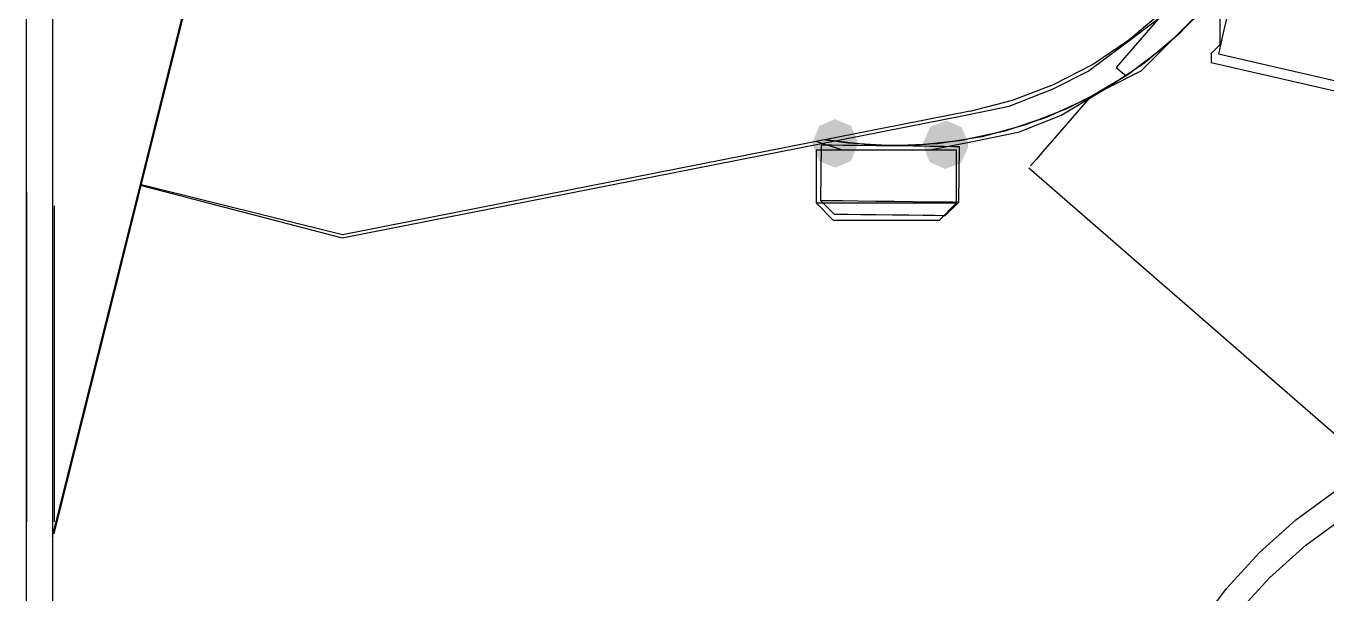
# Model space of a CAD drawing. Extents: x 3 to 592, y 5 to 207.
# Drawn here: x 97.26 to 102.49, y 59.11 to 61.39 of the extents above; entities that cross this region are included whole.
import ezdxf

# ---------------------------------------------------------------- set-up
doc = ezdxf.new("R2010")
doc.units = 0
doc.layers.get('0').update_dxf_attribs({"linetype": 'CONTINUOUS'})

msp = doc.modelspace()

# ---------------------------------------------------------------- hatches: boundary and pattern name
h = msp.add_hatch(color=7)
h.dxf.hatch_style = 2
h.paths.add_polyline_path([(100.422534, 60.923946), (100.448959, 60.987479), (100.512492, 61.013904), (100.576025, 60.987479), (100.60245, 60.923946), (100.60245, 60.909129), (100.576025, 60.845596), (100.512492, 60.819171), (100.448959, 60.845596), (100.422534, 60.909129)])
h = msp.add_hatch(color=7)
h.dxf.hatch_style = 2
h.paths.add_polyline_path([(100.422534, 60.923946), (100.448959, 60.987479), (100.512492, 61.013904), (100.576025, 60.987479), (100.60245, 60.923946), (100.60245, 60.909129), (100.576025, 60.845596), (100.512492, 60.819171), (100.448959, 60.845596), (100.422534, 60.909129)])
h = msp.add_hatch(color=7)
h.dxf.hatch_style = 2
h.paths.add_polyline_path([(100.422534, 60.923946), (100.448959, 60.987479), (100.512492, 61.013904), (100.576025, 60.987479), (100.60245, 60.923946), (100.60245, 60.909129), (100.576025, 60.845596), (100.512492, 60.819171), (100.448959, 60.845596), (100.422534, 60.909129)])
h = msp.add_hatch(color=7)
h.dxf.hatch_style = 2
h.paths.add_polyline_path([(100.422534, 60.923946), (100.448959, 60.987479), (100.512492, 61.013904), (100.576025, 60.987479), (100.60245, 60.923946), (100.60245, 60.909129), (100.576025, 60.845596), (100.512492, 60.819171), (100.448959, 60.845596), (100.422534, 60.909129)])
h = msp.add_hatch(color=7)
h.dxf.hatch_style = 2
h.paths.add_polyline_path([(100.422534, 60.923946), (100.448959, 60.987479), (100.512492, 61.013904), (100.576025, 60.987479), (100.60245, 60.923946), (100.60245, 60.909129), (100.576025, 60.845596), (100.512492, 60.819171), (100.448959, 60.845596), (100.422534, 60.909129)])
h = msp.add_hatch(color=7)
h.dxf.hatch_style = 2
h.paths.add_polyline_path([(100.422534, 60.923946), (100.448959, 60.987479), (100.512492, 61.013904), (100.576025, 60.987479), (100.60245, 60.923946), (100.60245, 60.909129), (100.576025, 60.845596), (100.512492, 60.819171), (100.448959, 60.845596), (100.422534, 60.909129)])
h = msp.add_hatch(color=7)
h.dxf.hatch_style = 2
h.paths.add_polyline_path([(100.422534, 60.923946), (100.448959, 60.987479), (100.512492, 61.013904), (100.576025, 60.987479), (100.60245, 60.923946), (100.60245, 60.909129), (100.576025, 60.845596), (100.512492, 60.819171), (100.448959, 60.845596), (100.422534, 60.909129)])
h = msp.add_hatch(color=7)
h.dxf.hatch_style = 2
h.paths.add_polyline_path([(100.422534, 60.923946), (100.448959, 60.987479), (100.512492, 61.013904), (100.576025, 60.987479), (100.60245, 60.923946), (100.60245, 60.909129), (100.576025, 60.845596), (100.512492, 60.819171), (100.448959, 60.845596), (100.422534, 60.909129)])
h = msp.add_hatch(color=7)
h.dxf.hatch_style = 2
h.paths.add_polyline_path([(101.046678, 60.901555), (101.018748, 60.838669), (100.954604, 60.813764), (100.891718, 60.841694), (100.866812, 60.905838), (100.867165, 60.920655), (100.895095, 60.983541), (100.959239, 61.008446), (101.022125, 60.980516), (101.047031, 60.916372)])
h = msp.add_hatch(color=7)
h.dxf.hatch_style = 2
h.paths.add_polyline_path([(101.046678, 60.901555), (101.018748, 60.838669), (100.954604, 60.813764), (100.891718, 60.841694), (100.866812, 60.905838), (100.867165, 60.920655), (100.895095, 60.983541), (100.959239, 61.008446), (101.022125, 60.980516), (101.047031, 60.916372)])
h = msp.add_hatch(color=7)
h.dxf.hatch_style = 2
h.paths.add_polyline_path([(101.046678, 60.901555), (101.018748, 60.838669), (100.954604, 60.813764), (100.891718, 60.841694), (100.866812, 60.905838), (100.867165, 60.920655), (100.895095, 60.983541), (100.959239, 61.008446), (101.022125, 60.980516), (101.047031, 60.916372)])
h = msp.add_hatch(color=7)
h.dxf.hatch_style = 2
h.paths.add_polyline_path([(101.046678, 60.901555), (101.018748, 60.838669), (100.954604, 60.813764), (100.891718, 60.841694), (100.866812, 60.905838), (100.867165, 60.920655), (100.895095, 60.983541), (100.959239, 61.008446), (101.022125, 60.980516), (101.047031, 60.916372)])
h = msp.add_hatch(color=7)
h.dxf.hatch_style = 2
h.paths.add_polyline_path([(101.046678, 60.901555), (101.018748, 60.838669), (100.954604, 60.813764), (100.891718, 60.841694), (100.866812, 60.905838), (100.867165, 60.920655), (100.895095, 60.983541), (100.959239, 61.008446), (101.022125, 60.980516), (101.047031, 60.916372)])
h = msp.add_hatch(color=7)
h.dxf.hatch_style = 2
h.paths.add_polyline_path([(101.046678, 60.901555), (101.018748, 60.838669), (100.954604, 60.813764), (100.891718, 60.841694), (100.866812, 60.905838), (100.867165, 60.920655), (100.895095, 60.983541), (100.959239, 61.008446), (101.022125, 60.980516), (101.047031, 60.916372)])
h = msp.add_hatch(color=7)
h.dxf.hatch_style = 2
h.paths.add_polyline_path([(101.046678, 60.901555), (101.018748, 60.838669), (100.954604, 60.813764), (100.891718, 60.841694), (100.866812, 60.905838), (100.867165, 60.920655), (100.895095, 60.983541), (100.959239, 61.008446), (101.022125, 60.980516), (101.047031, 60.916372)])
h = msp.add_hatch(color=7)
h.dxf.hatch_style = 2
h.paths.add_polyline_path([(101.046678, 60.901555), (101.018748, 60.838669), (100.954604, 60.813764), (100.891718, 60.841694), (100.866812, 60.905838), (100.867165, 60.920655), (100.895095, 60.983541), (100.959239, 61.008446), (101.022125, 60.980516), (101.047031, 60.916372)])

# ---------------------------------------------------------------- linework, layer by layer
at = {"color": 7}
for points in [[(101.035556, 61.030556), (101.211944, 61.065833), (101.388333, 61.136389), (101.529444, 61.206944), (101.670556, 61.312778), (101.811667, 61.418611), (101.9175, 61.559722), (102.023333, 61.700833), (102.129167, 61.841944), (102.199722, 62.018333), (102.235, 62.194722), (102.270278, 62.335833), (102.305556, 62.512222), (102.270278, 62.688611), (102.270278, 62.865), (102.199722, 63.041389), (102.164444, 63.217778), (102.058611, 63.358889), (101.952778, 63.5), (101.846944, 63.641111), (101.705833, 63.746944)], [(101.055099, 61.046642), (101.225491, 61.090387), (101.390238, 61.153181), (101.546519, 61.233967), (101.692569, 61.332039), (101.826977, 61.445634), (101.947274, 61.574045), (102.052402, 61.715156), (102.141302, 61.867203), (102.211858, 62.028423), (102.264069, 62.196698), (102.296877, 62.369559), (102.30993, 62.545242), (102.303227, 62.720926), (102.276769, 62.894845), (102.230555, 63.064884), (102.165644, 63.228573), (102.082388, 63.383442), (101.982199, 63.528434), (101.866488, 63.661078), (101.736666, 63.779612)], [(101.055099, 61.046642), (101.225491, 61.090387), (101.390238, 61.153181), (101.546519, 61.233967), (101.692569, 61.332039), (101.826977, 61.445634), (101.947274, 61.574045), (102.052402, 61.715156), (102.141302, 61.867203), (102.211858, 62.028423), (102.264069, 62.196698), (102.296877, 62.369559), (102.30993, 62.545242), (102.303227, 62.720926), (102.276769, 62.894845), (102.230555, 63.064884), (102.165644, 63.228573), (102.082388, 63.383442), (101.982199, 63.528434), (101.866488, 63.661078), (101.736666, 63.779612)], [(101.055099, 61.046642), (101.225491, 61.090387), (101.390238, 61.153181), (101.546519, 61.233967), (101.692569, 61.332039), (101.826977, 61.445634), (101.947274, 61.574045), (102.052402, 61.715156), (102.141302, 61.867203), (102.211858, 62.028423), (102.264069, 62.196698), (102.296877, 62.369559), (102.30993, 62.545242), (102.303227, 62.720926), (102.276769, 62.894845), (102.230555, 63.064884), (102.165644, 63.228573), (102.082388, 63.383442), (101.982199, 63.528434), (101.866488, 63.661078), (101.736666, 63.779612)], [(101.055099, 61.046642), (101.225491, 61.090387), (101.390238, 61.153181), (101.546519, 61.233967), (101.692569, 61.332039), (101.826977, 61.445634), (101.947274, 61.574045), (102.052402, 61.715156), (102.141302, 61.867203), (102.211858, 62.028423), (102.264069, 62.196698), (102.296877, 62.369559), (102.30993, 62.545242), (102.303227, 62.720926), (102.276769, 62.894845), (102.230555, 63.064884), (102.165644, 63.228573), (102.082388, 63.383442), (101.982199, 63.528434), (101.866488, 63.661078), (101.736666, 63.779612)], [(101.055099, 61.046642), (101.225491, 61.090387), (101.390238, 61.153181), (101.546519, 61.233967), (101.692569, 61.332039), (101.826977, 61.445634), (101.947274, 61.574045), (102.052402, 61.715156), (102.141302, 61.867203), (102.211858, 62.028423), (102.264069, 62.196698), (102.296877, 62.369559), (102.30993, 62.545242), (102.303227, 62.720926), (102.276769, 62.894845), (102.230555, 63.064884), (102.165644, 63.228573), (102.082388, 63.383442), (101.982199, 63.528434), (101.866488, 63.661078), (101.736666, 63.779612)], [(101.055099, 61.046642), (101.225491, 61.090387), (101.390238, 61.153181), (101.546519, 61.233967), (101.692569, 61.332039), (101.826977, 61.445634), (101.947274, 61.574045), (102.052402, 61.715156), (102.141302, 61.867203), (102.211858, 62.028423), (102.264069, 62.196698), (102.296877, 62.369559), (102.30993, 62.545242), (102.303227, 62.720926), (102.276769, 62.894845), (102.230555, 63.064884), (102.165644, 63.228573), (102.082388, 63.383442), (101.982199, 63.528434), (101.866488, 63.661078), (101.736666, 63.779612)], [(101.055099, 61.046642), (101.225491, 61.090387), (101.390238, 61.153181), (101.546519, 61.233967), (101.692569, 61.332039), (101.826977, 61.445634), (101.947274, 61.574045), (102.052402, 61.715156), (102.141302, 61.867203), (102.211858, 62.028423), (102.264069, 62.196698), (102.296877, 62.369559), (102.30993, 62.545242), (102.303227, 62.720926), (102.276769, 62.894845), (102.230555, 63.064884), (102.165644, 63.228573), (102.082388, 63.383442), (101.982199, 63.528434), (101.866488, 63.661078), (101.736666, 63.779612)], [(101.055099, 61.046642), (101.225491, 61.090387), (101.390238, 61.153181), (101.546519, 61.233967), (101.692569, 61.332039), (101.826977, 61.445634), (101.947274, 61.574045), (102.052402, 61.715156), (102.141302, 61.867203), (102.211858, 62.028423), (102.264069, 62.196698), (102.296877, 62.369559), (102.30993, 62.545242), (102.303227, 62.720926), (102.276769, 62.894845), (102.230555, 63.064884), (102.165644, 63.228573), (102.082388, 63.383442), (101.982199, 63.528434), (101.866488, 63.661078), (101.736666, 63.779612)], [(97.260833, 62.618056), (97.260833, 54.962778)], [(97.366667, 59.337222), (98.178056, 62.582778)], [(97.37411, 59.347629), (98.183735, 62.594596)], [(97.37411, 59.347629), (98.183735, 62.594596)], [(97.37411, 59.347629), (98.183735, 62.594596)], [(97.37411, 59.347629), (98.183735, 62.594596)], [(97.37411, 59.347629), (98.183735, 62.594596)], [(97.37411, 59.347629), (98.183735, 62.594596)], [(97.37411, 59.347629), (98.183735, 62.594596)], [(97.37411, 59.347629), (98.183735, 62.594596)], [(102.421478, 62.574487), (102.411953, 62.393865), (102.382673, 62.21536), (102.334342, 62.04144), (102.267667, 61.873165), (102.183001, 61.71371), (102.081401, 61.564132), (101.964278, 61.426196), (101.833045, 61.302018), (101.689112, 61.192657), (101.533889, 61.099524), (101.369848, 61.024029), (101.198398, 60.966526), (101.021656, 60.927721), (100.842092, 60.908671), (100.661117, 60.909024), (100.481553, 60.928779), (100.468148, 60.931249)], [(102.421478, 62.574487), (102.411953, 62.393865), (102.382673, 62.21536), (102.334342, 62.04144), (102.267667, 61.873165), (102.183001, 61.71371), (102.081401, 61.564132), (101.964278, 61.426196), (101.833045, 61.302018), (101.689112, 61.192657), (101.533889, 61.099524), (101.369848, 61.024029), (101.198398, 60.966526), (101.021656, 60.927721), (100.842092, 60.908671), (100.661117, 60.909024), (100.481553, 60.928779), (100.468148, 60.931249)], [(97.260833, 62.512222), (97.260833, 54.962778)], [(97.366667, 62.512222), (97.366667, 54.962778)], [(102.215703, 61.882302), (102.147264, 61.803633), (102.076003, 61.721788), (102.002978, 61.637474), (101.928542, 61.552102), (101.854459, 61.46673), (101.781081, 61.382416), (101.70982, 61.300572), (101.641381, 61.221902)], [(102.215703, 61.882302), (102.147264, 61.803633), (102.076003, 61.721788), (102.002978, 61.637474), (101.928542, 61.552102), (101.854459, 61.46673), (101.781081, 61.382416), (101.70982, 61.300572), (101.641381, 61.221902)], [(102.199722, 61.771389), (102.129167, 61.630278), (101.988056, 61.453889), (101.882222, 61.348056), (101.741111, 61.206944), (101.6, 61.136389), (101.423611, 61.030556), (101.247222, 60.96), (101.070833, 60.924722), (100.894444, 60.889444), (100.718056, 60.889444), (100.541667, 60.889444), (100.435833, 60.924722)], [(102.223888, 61.785782), (102.130049, 61.631266), (102.019982, 61.488038), (101.895099, 61.357157), (101.756457, 61.240741), (101.606526, 61.140199), (101.446013, 61.056591), (101.277738, 60.990621), (101.103465, 60.942996), (100.92496, 60.915127), (100.744338, 60.906307), (100.563715, 60.917243), (100.468112, 60.931002)], [(102.223888, 61.785782), (102.130049, 61.631266), (102.019982, 61.488038), (101.895099, 61.357157), (101.756457, 61.240741), (101.606526, 61.140199), (101.446013, 61.056591), (101.277738, 60.990621), (101.103465, 60.942996), (100.92496, 60.915127), (100.744338, 60.906307), (100.563715, 60.917243), (100.468112, 60.931002)], [(102.223888, 61.785782), (102.130049, 61.631266), (102.019982, 61.488038), (101.895099, 61.357157), (101.756457, 61.240741), (101.606526, 61.140199), (101.446013, 61.056591), (101.277738, 60.990621), (101.103465, 60.942996), (100.92496, 60.915127), (100.744338, 60.906307), (100.563715, 60.917243), (100.468112, 60.931002)], [(102.223888, 61.785782), (102.130049, 61.631266), (102.019982, 61.488038), (101.895099, 61.357157), (101.756457, 61.240741), (101.606526, 61.140199), (101.446013, 61.056591), (101.277738, 60.990621), (101.103465, 60.942996), (100.92496, 60.915127), (100.744338, 60.906307), (100.563715, 60.917243), (100.468112, 60.931002)], [(102.136504, 61.640861), (102.112163, 61.535028), (102.091349, 61.444717), (102.074768, 61.372397), (102.062421, 61.319481), (102.055013, 61.287378), (102.052543, 61.276442)], [(102.136504, 61.640861), (102.112163, 61.535028), (102.091349, 61.444717), (102.074768, 61.372397), (102.062421, 61.319481), (102.055013, 61.287378), (102.052543, 61.276442)], [(102.136504, 61.640861), (102.112163, 61.535028), (102.091349, 61.444717), (102.074768, 61.372397), (102.062421, 61.319481), (102.055013, 61.287378), (102.052543, 61.276442)], [(102.136504, 61.640861), (102.112163, 61.535028), (102.091349, 61.444717), (102.074768, 61.372397), (102.062421, 61.319481), (102.055013, 61.287378), (102.052543, 61.276442)], [(102.129167, 61.630278), (102.093889, 61.524444), (102.058611, 61.418611), (102.058611, 61.348056), (102.058611, 61.312778), (102.023333, 61.2775), (102.023333, 61.242222)], [(102.052614, 61.276512), (108.030433, 59.900326)], [(102.052614, 61.276512), (108.030433, 59.900326)], [(102.052614, 61.276512), (108.030433, 59.900326)], [(102.052614, 61.276512), (108.030433, 59.900326)], [(101.641451, 61.221973), (101.681315, 61.187401)], [(101.641451, 61.221973), (101.681315, 61.187401)], [(102.023333, 61.242222), (108.020556, 59.866389)], [(101.681209, 61.187436), (101.525634, 61.095361), (101.36124, 61.020572), (101.189437, 60.963775), (101.012696, 60.92638), (100.832779, 60.908036), (100.651804, 60.909447), (100.47224, 60.930261)], [(101.681209, 61.187436), (101.525634, 61.095361), (101.36124, 61.020572), (101.189437, 60.963775), (101.012696, 60.92638), (100.832779, 60.908036), (100.651804, 60.909447), (100.47224, 60.930261)], [(101.535936, 61.100652), (101.464674, 61.018808), (101.403997, 60.948958), (101.355313, 60.892866), (101.319683, 60.851944), (101.297811, 60.826897)], [(101.535936, 61.100652), (101.464674, 61.018808), (101.403997, 60.948958), (101.355313, 60.892866), (101.319683, 60.851944), (101.297811, 60.826897)], [(98.530833, 60.536667), (101.035556, 61.030556)], [(98.532844, 60.55039), (101.055205, 61.046748)], [(98.532844, 60.55039), (101.055205, 61.046748)], [(98.532844, 60.55039), (101.055205, 61.046748)], [(98.532844, 60.55039), (101.055205, 61.046748)], [(98.532844, 60.55039), (101.055205, 61.046748)], [(98.532844, 60.55039), (101.055205, 61.046748)], [(98.532844, 60.55039), (101.055205, 61.046748)], [(98.532844, 60.55039), (101.055205, 61.046748)], [(100.456788, 60.909764), (100.453966, 60.687514)], [(100.456788, 60.909764), (100.453966, 60.687514)], [(100.456788, 60.909764), (100.453966, 60.687514)], [(100.456788, 60.909764), (100.453966, 60.687514)], [(100.456788, 60.909764), (100.453966, 60.687514)], [(100.456788, 60.909764), (100.453966, 60.687514)], [(100.456788, 60.909764), (100.453966, 60.687514)], [(100.456788, 60.909764), (100.453966, 60.687514)], [(101.012272, 60.902991), (100.989342, 60.903344), (100.949831, 60.903697), (100.894444, 60.904402), (100.827417, 60.905108), (100.753333, 60.906166), (100.677839, 60.907224), (100.606578, 60.90793), (100.544842, 60.908636), (100.497217, 60.909341), (100.466878, 60.909694), (100.456647, 60.909694)], [(101.012272, 60.902991), (100.989342, 60.903344), (100.949831, 60.903697), (100.894444, 60.904402), (100.827417, 60.905108), (100.753333, 60.906166), (100.677839, 60.907224), (100.606578, 60.90793), (100.544842, 60.908636), (100.497217, 60.909341), (100.466878, 60.909694), (100.456647, 60.909694)], [(101.012272, 60.902991), (100.989342, 60.903344), (100.949831, 60.903697), (100.894444, 60.904402), (100.827417, 60.905108), (100.753333, 60.906166), (100.677839, 60.907224), (100.606578, 60.90793), (100.544842, 60.908636), (100.497217, 60.909341), (100.466878, 60.909694), (100.456647, 60.909694)], [(101.012272, 60.902991), (100.989342, 60.903344), (100.949831, 60.903697), (100.894444, 60.904402), (100.827417, 60.905108), (100.753333, 60.906166), (100.677839, 60.907224), (100.606578, 60.90793), (100.544842, 60.908636), (100.497217, 60.909341), (100.466878, 60.909694), (100.456647, 60.909694)], [(101.012272, 60.902991), (100.989342, 60.903344), (100.949831, 60.903697), (100.894444, 60.904402), (100.827417, 60.905108), (100.753333, 60.906166), (100.677839, 60.907224), (100.606578, 60.90793), (100.544842, 60.908636), (100.497217, 60.909341), (100.466878, 60.909694), (100.456647, 60.909694)], [(101.012272, 60.902991), (100.989342, 60.903344), (100.949831, 60.903697), (100.894444, 60.904402), (100.827417, 60.905108), (100.753333, 60.906166), (100.677839, 60.907224), (100.606578, 60.90793), (100.544842, 60.908636), (100.497217, 60.909341), (100.466878, 60.909694), (100.456647, 60.909694)], [(101.012272, 60.902991), (100.989342, 60.903344), (100.949831, 60.903697), (100.894444, 60.904402), (100.827417, 60.905108), (100.753333, 60.906166), (100.677839, 60.907224), (100.606578, 60.90793), (100.544842, 60.908636), (100.497217, 60.909341), (100.466878, 60.909694), (100.456647, 60.909694)], [(101.012272, 60.902991), (100.989342, 60.903344), (100.949831, 60.903697), (100.894444, 60.904402), (100.827417, 60.905108), (100.753333, 60.906166), (100.677839, 60.907224), (100.606578, 60.90793), (100.544842, 60.908636), (100.497217, 60.909341), (100.466878, 60.909694), (100.456647, 60.909694)], [(100.435833, 60.889444), (100.435833, 60.677778)], [(101.000278, 60.889444), (100.965, 60.889444), (100.929722, 60.889444), (100.894444, 60.889444), (100.823889, 60.889444), (100.718056, 60.889444), (100.6475, 60.889444), (100.576944, 60.889444), (100.541667, 60.889444), (100.471111, 60.889444), (100.435833, 60.889444)], [(101.000278, 60.677778), (101.000278, 60.889444)], [(101.009591, 60.680776), (101.012413, 60.903026)], [(101.009591, 60.680776), (101.012413, 60.903026)], [(101.009591, 60.680776), (101.012413, 60.903026)], [(101.009591, 60.680776), (101.012413, 60.903026)], [(101.009591, 60.680776), (101.012413, 60.903026)], [(101.009591, 60.680776), (101.012413, 60.903026)], [(101.009591, 60.680776), (101.012413, 60.903026)], [(101.009591, 60.680776), (101.012413, 60.903026)], [(101.290579, 60.818536), (104.333984, 58.171792)], [(101.290579, 60.818536), (104.333984, 58.171792)], [(97.724277, 60.752002), (98.532844, 60.550566)], [(97.724277, 60.752002), (98.532844, 60.550566)], [(97.724277, 60.752002), (98.532844, 60.550566)], [(97.724277, 60.752002), (98.532844, 60.550566)], [(97.724277, 60.752002), (98.532844, 60.550566)], [(97.724277, 60.752002), (98.532844, 60.550566)], [(97.724277, 60.752002), (98.532844, 60.550566)], [(97.724277, 60.752002), (98.532844, 60.550566)], [(97.263021, 60.721769), (97.263021, 59.451769)], [(97.263021, 60.721769), (97.263021, 59.451769)], [(97.263021, 60.721769), (97.263021, 59.451769)], [(97.263021, 60.721769), (97.263021, 59.451769)], [(97.263021, 60.721769), (97.263021, 59.451769)], [(97.263021, 60.721769), (97.263021, 59.451769)], [(97.263021, 60.721769), (97.263021, 59.451769)], [(97.263021, 60.721769), (97.263021, 59.451769)], [(97.719444, 60.748333), (98.530833, 60.536667)], [(97.263021, 60.666066), (97.263021, 59.396066)], [(97.263021, 60.666066), (97.263021, 59.396066)], [(97.263021, 60.666066), (97.263021, 59.396066)], [(97.263021, 60.666066), (97.263021, 59.396066)], [(97.263021, 60.666066), (97.263021, 59.396066)], [(97.263021, 60.666066), (97.263021, 59.396066)], [(97.263021, 60.666066), (97.263021, 59.396066)], [(97.263021, 60.666066), (97.263021, 59.396066)], [(97.37411, 60.666066), (97.37411, 59.396066)], [(97.37411, 60.666066), (97.37411, 59.396066)], [(97.37411, 60.666066), (97.37411, 59.396066)], [(97.37411, 60.666066), (97.37411, 59.396066)], [(97.37411, 60.666066), (97.37411, 59.396066)], [(97.37411, 60.666066), (97.37411, 59.396066)], [(97.37411, 60.666066), (97.37411, 59.396066)], [(97.37411, 60.666066), (97.37411, 59.396066)], [(100.435833, 60.677778), (100.506389, 60.607222)], [(100.435833, 60.677778), (100.471111, 60.677778), (100.541667, 60.677778), (100.576944, 60.677778), (100.6475, 60.677778), (100.718056, 60.677778), (100.823889, 60.677778), (100.859167, 60.677778), (100.929722, 60.677778), (100.965, 60.677778), (101.000278, 60.677778)], [(100.454072, 60.68755), (100.509105, 60.631458)], [(100.454072, 60.68755), (100.464303, 60.68755), (100.494289, 60.687197), (100.541914, 60.686491), (100.60365, 60.685786), (100.674911, 60.684727), (100.750405, 60.684022), (100.824489, 60.682964), (100.891869, 60.682258), (100.947255, 60.681552), (100.986414, 60.6812), (101.006875, 60.680847)], [(100.454072, 60.68755), (100.509105, 60.631458)], [(100.454072, 60.68755), (100.464303, 60.68755), (100.494289, 60.687197), (100.541914, 60.686491), (100.60365, 60.685786), (100.674911, 60.684727), (100.750405, 60.684022), (100.824489, 60.682964), (100.891869, 60.682258), (100.947255, 60.681552), (100.986414, 60.6812), (101.006875, 60.680847)], [(100.454072, 60.68755), (100.509105, 60.631458)], [(100.454072, 60.68755), (100.464303, 60.68755), (100.494289, 60.687197), (100.541914, 60.686491), (100.60365, 60.685786), (100.674911, 60.684727), (100.750405, 60.684022), (100.824489, 60.682964), (100.891869, 60.682258), (100.947255, 60.681552), (100.986414, 60.6812), (101.006875, 60.680847)], [(100.454072, 60.68755), (100.509105, 60.631458)], [(100.454072, 60.68755), (100.464303, 60.68755), (100.494289, 60.687197), (100.541914, 60.686491), (100.60365, 60.685786), (100.674911, 60.684727), (100.750405, 60.684022), (100.824489, 60.682964), (100.891869, 60.682258), (100.947255, 60.681552), (100.986414, 60.6812), (101.006875, 60.680847)], [(100.454072, 60.68755), (100.509105, 60.631458)], [(100.454072, 60.68755), (100.464303, 60.68755), (100.494289, 60.687197), (100.541914, 60.686491), (100.60365, 60.685786), (100.674911, 60.684727), (100.750405, 60.684022), (100.824489, 60.682964), (100.891869, 60.682258), (100.947255, 60.681552), (100.986414, 60.6812), (101.006875, 60.680847)], [(100.454072, 60.68755), (100.509105, 60.631458)], [(100.454072, 60.68755), (100.464303, 60.68755), (100.494289, 60.687197), (100.541914, 60.686491), (100.60365, 60.685786), (100.674911, 60.684727), (100.750405, 60.684022), (100.824489, 60.682964), (100.891869, 60.682258), (100.947255, 60.681552), (100.986414, 60.6812), (101.006875, 60.680847)], [(100.454072, 60.68755), (100.509105, 60.631458)], [(100.454072, 60.68755), (100.464303, 60.68755), (100.494289, 60.687197), (100.541914, 60.686491), (100.60365, 60.685786), (100.674911, 60.684727), (100.750405, 60.684022), (100.824489, 60.682964), (100.891869, 60.682258), (100.947255, 60.681552), (100.986414, 60.6812), (101.006875, 60.680847)], [(100.454072, 60.68755), (100.509105, 60.631458)], [(100.454072, 60.68755), (100.464303, 60.68755), (100.494289, 60.687197), (100.541914, 60.686491), (100.60365, 60.685786), (100.674911, 60.684727), (100.750405, 60.684022), (100.824489, 60.682964), (100.891869, 60.682258), (100.947255, 60.681552), (100.986414, 60.6812), (101.006875, 60.680847)], [(100.929722, 60.607222), (101.000278, 60.677778)], [(100.953358, 60.625919), (101.00945, 60.680953)], [(100.953358, 60.625919), (101.00945, 60.680953)], [(100.953358, 60.625919), (101.00945, 60.680953)], [(100.953358, 60.625919), (101.00945, 60.680953)], [(100.953358, 60.625919), (101.00945, 60.680953)], [(100.953358, 60.625919), (101.00945, 60.680953)], [(100.953358, 60.625919), (101.00945, 60.680953)], [(100.953358, 60.625919), (101.00945, 60.680953)], [(100.929722, 60.607222), (100.894444, 60.607222), (100.859167, 60.607222), (100.788611, 60.607222), (100.718056, 60.607222), (100.6475, 60.607222), (100.612222, 60.607222), (100.541667, 60.607222), (100.506389, 60.607222)], [(100.953358, 60.625919), (100.942069, 60.625919), (100.912083, 60.626272), (100.866222, 60.626978), (100.808014, 60.627683), (100.743103, 60.628389), (100.677133, 60.629447), (100.616103, 60.630153), (100.565303, 60.630506), (100.528967, 60.631211), (100.510975, 60.631211)], [(100.953358, 60.625919), (100.942069, 60.625919), (100.912083, 60.626272), (100.866222, 60.626978), (100.808014, 60.627683), (100.743103, 60.628389), (100.677133, 60.629447), (100.616103, 60.630153), (100.565303, 60.630506), (100.528967, 60.631211), (100.510975, 60.631211)], [(100.953358, 60.625919), (100.942069, 60.625919), (100.912083, 60.626272), (100.866222, 60.626978), (100.808014, 60.627683), (100.743103, 60.628389), (100.677133, 60.629447), (100.616103, 60.630153), (100.565303, 60.630506), (100.528967, 60.631211), (100.510975, 60.631211)], [(100.953358, 60.625919), (100.942069, 60.625919), (100.912083, 60.626272), (100.866222, 60.626978), (100.808014, 60.627683), (100.743103, 60.628389), (100.677133, 60.629447), (100.616103, 60.630153), (100.565303, 60.630506), (100.528967, 60.631211), (100.510975, 60.631211)], [(100.953358, 60.625919), (100.942069, 60.625919), (100.912083, 60.626272), (100.866222, 60.626978), (100.808014, 60.627683), (100.743103, 60.628389), (100.677133, 60.629447), (100.616103, 60.630153), (100.565303, 60.630506), (100.528967, 60.631211), (100.510975, 60.631211)], [(100.953358, 60.625919), (100.942069, 60.625919), (100.912083, 60.626272), (100.866222, 60.626978), (100.808014, 60.627683), (100.743103, 60.628389), (100.677133, 60.629447), (100.616103, 60.630153), (100.565303, 60.630506), (100.528967, 60.631211), (100.510975, 60.631211)], [(100.953358, 60.625919), (100.942069, 60.625919), (100.912083, 60.626272), (100.866222, 60.626978), (100.808014, 60.627683), (100.743103, 60.628389), (100.677133, 60.629447), (100.616103, 60.630153), (100.565303, 60.630506), (100.528967, 60.631211), (100.510975, 60.631211)], [(100.953358, 60.625919), (100.942069, 60.625919), (100.912083, 60.626272), (100.866222, 60.626978), (100.808014, 60.627683), (100.743103, 60.628389), (100.677133, 60.629447), (100.616103, 60.630153), (100.565303, 60.630506), (100.528967, 60.631211), (100.510975, 60.631211)], [(101.778506, 58.60863), (101.78415, 58.623094), (101.867053, 58.800894), (101.967594, 58.969522), (102.084717, 59.127566), (102.217008, 59.272911), (102.363411, 59.404144), (102.522514, 59.520208), (102.692553, 59.619691), (102.871411, 59.701889)], [(101.778506, 58.60863), (101.78415, 58.623094), (101.867053, 58.800894), (101.967594, 58.969522), (102.084717, 59.127566), (102.217008, 59.272911), (102.363411, 59.404144), (102.522514, 59.520208), (102.692553, 59.619691), (102.871411, 59.701889)], [(101.882399, 58.650011), (101.907446, 58.6994), (102.007988, 58.868028), (102.12511, 59.025719), (102.257401, 59.171064), (102.404157, 59.30265), (102.562907, 59.418714), (102.732946, 59.518197), (102.912157, 59.600042)], [(101.882399, 58.650011), (101.907446, 58.6994), (102.007988, 58.868028), (102.12511, 59.025719), (102.257401, 59.171064), (102.404157, 59.30265), (102.562907, 59.418714), (102.732946, 59.518197), (102.912157, 59.600042)]]:
    msp.add_lwpolyline(points, dxfattribs=at)

doc.saveas('drawing.dxf')
